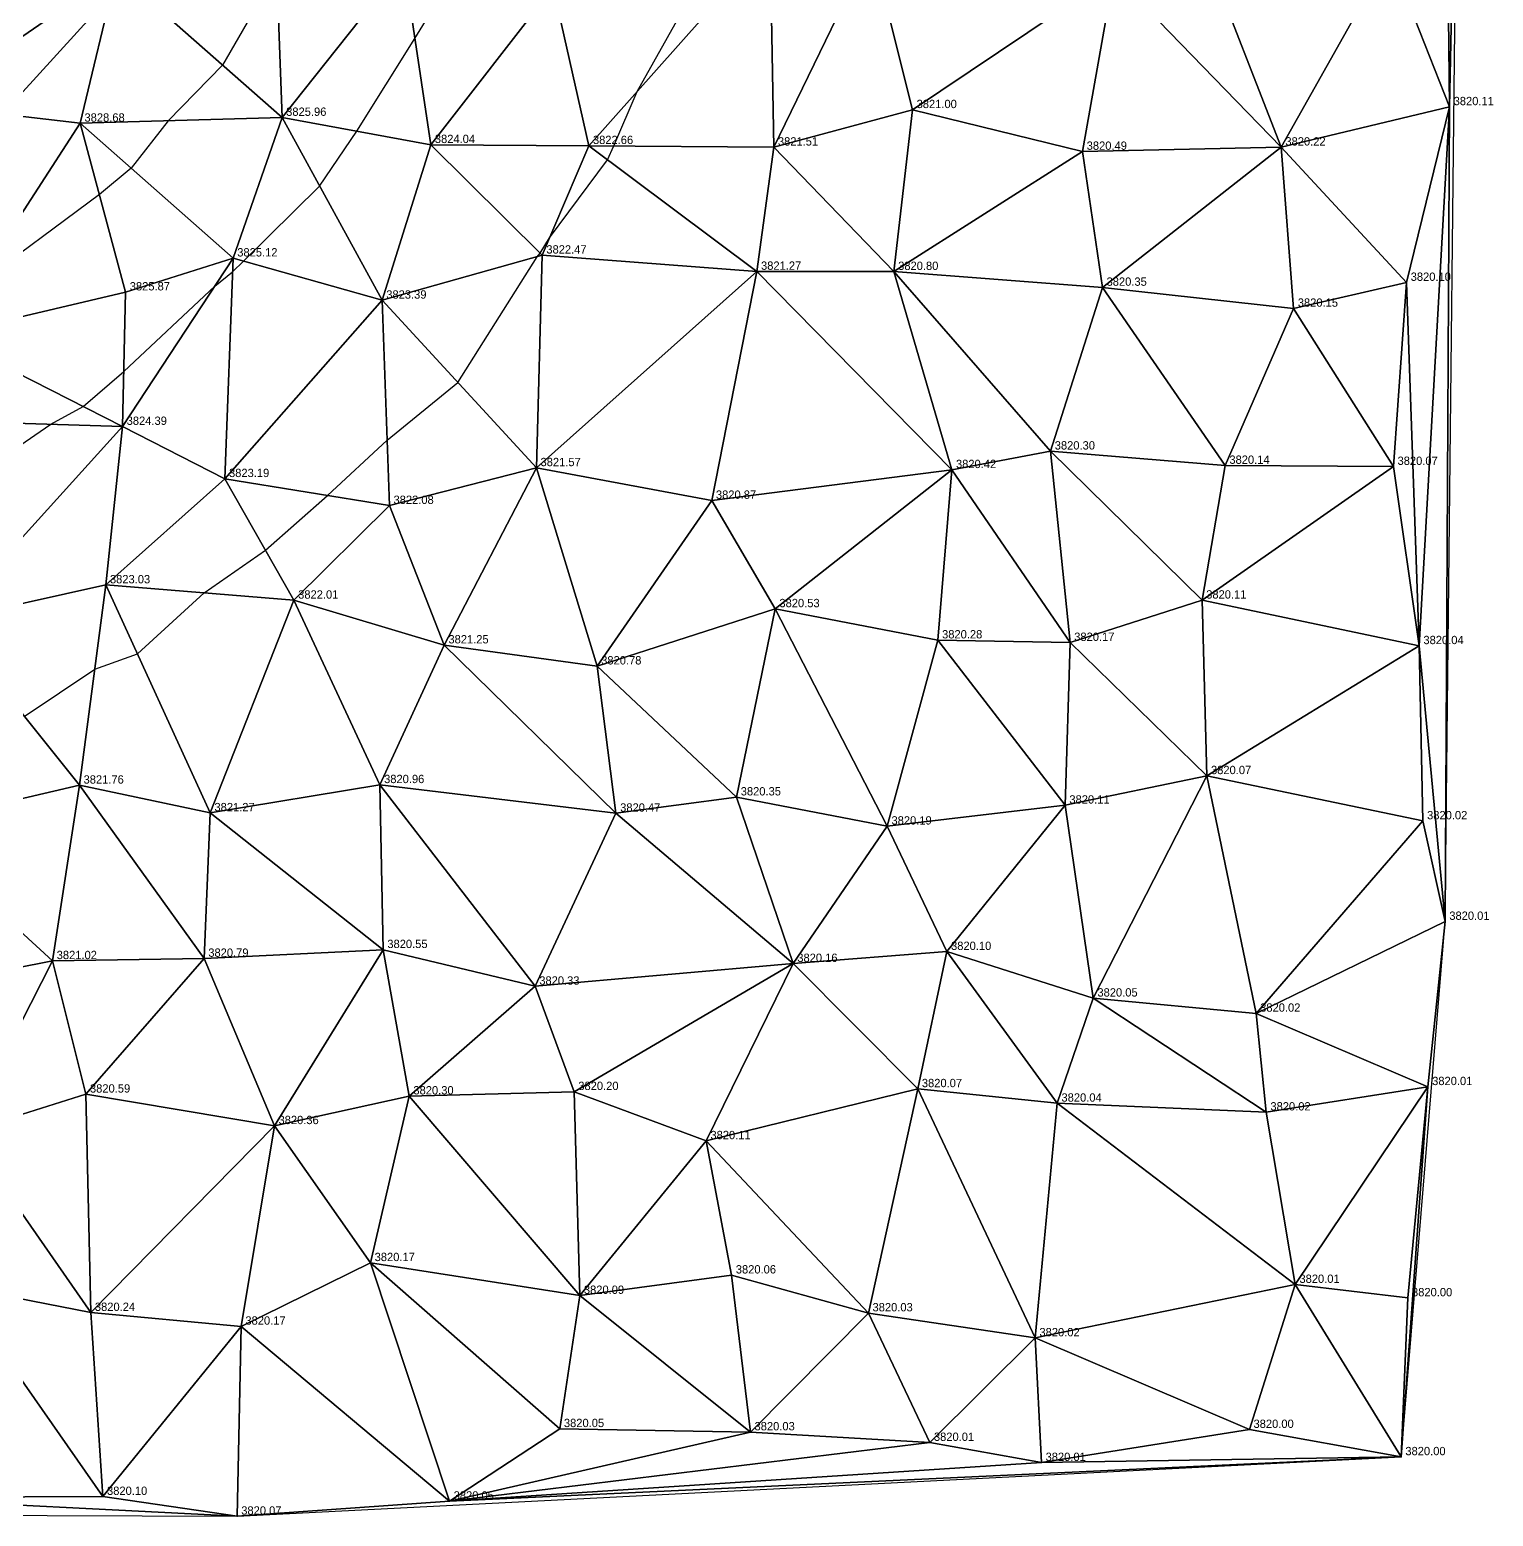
# Model space of a CAD drawing. Header units: metres. Extents: x 389994 to 390511, y 8247994 to 8248506.
# Drawn here: x 390333.5 to 390509.4, y 8247994 to 8248172.7 of the extents above; entities that cross this region are included whole.
import ezdxf

# ---------------------------------------------------------------- set-up
doc = ezdxf.new("R2010")
doc.units = ezdxf.units.M
for name, color, linetype in [('CURVAS_MAYORES', 30, 'Continuous'), ('CURVAS_MENORES', 33, 'Continuous'), ('PUNTOS', 7, 'Continuous'), ('TIN', 8, 'Continuous')]:
    doc.layers.add(name, color=color, linetype=linetype)

msp = doc.modelspace()

# ---------------------------------------------------------------- linework, layer by layer
at = {"layer": 'CURVAS_MAYORES', "elevation": 3825}
msp.add_lwpolyline([(390319.18, 8248113.72), (390336.05, 8248125.27), (390339.94, 8248127.4), (390344.82, 8248131.62), (390355.74, 8248141.87), (390357.89, 8248143.58), (390359.21, 8248144.89), (390368.34, 8248153.9), (390372.81, 8248160.5), (390379.81, 8248171.64), (390384.69, 8248179.6)], dxfattribs=at)
at = {"layer": 'CURVAS_MENORES'}
for points, elevation in [([(390330.24, 8248162.55), (390343.28, 8248176.94), (390345.02, 8248178.73), (390345.56, 8248179.67), (390346.53, 8248181.45), (390355.99, 8248195.31), (390363.57, 8248216.27), (390364.13, 8248217.42), (390364.42, 8248219.02), (390368.19, 8248235.77), (390368.71, 8248248.13), (390368.47, 8248260.39), (390367.28, 8248269.35), (390364.58, 8248281.61), (390363.2, 8248287.14), (390359.28, 8248295.76), (390357.72, 8248299.72), (390350.85, 8248313.12), (390347.14, 8248318.01), (390342.26, 8248326.1), (390335.65, 8248332.26), (390326.47, 8248340.19)], 3830), ([(390332.85, 8248090.17), (390341.32, 8248095.84), (390346.45, 8248097.67), (390354.49, 8248105), (390361.85, 8248110.13), (390369.29, 8248116.71), (390376.45, 8248123.38), (390384.95, 8248130.31), (390394.49, 8248145.41), (390394.85, 8248145.83), (390395.98, 8248147.66), (390402.95, 8248157.07), (390403.71, 8248158.73), (390406.5, 8248165.28), (390415.8, 8248181.85)], 3822.5), ([(390363.04, 8248179.5), (390356.67, 8248168.45), (390350.14, 8248161.75), (390345.69, 8248156.06), (390341.88, 8248152.9), (390326.76, 8248141.67)], 3827.5)]:
    msp.add_lwpolyline(points, dxfattribs=dict(at, elevation=elevation))
at = {"layer": 'PUNTOS'}
for p in [(390439.6, 8248163.07, 3821), (390504.14, 8248163.42, 3820.11), (390339.59, 8248161.44, 3828.68), (390363.83, 8248162.14, 3825.96), (390381.7, 8248158.87, 3824.04), (390400.7, 8248158.75, 3822.66), (390422.93, 8248158.57, 3821.51), (390460.04, 8248158.06, 3820.49), (390483.92, 8248158.57, 3820.22), (390357.95, 8248145.24, 3825.12), (390395.1, 8248145.59, 3822.47), (390420.9, 8248143.64, 3821.27), (390437.38, 8248143.62, 3820.8), (390462.43, 8248141.72, 3820.35), (390498.98, 8248142.31, 3820.1), (390345.03, 8248141.16, 3825.87), (390375.86, 8248140.17, 3823.39), (390485.41, 8248139.2, 3820.15), (390344.66, 8248125, 3824.39), (390456.2, 8248122.04, 3820.3), (390477.19, 8248120.32, 3820.14), (390497.4, 8248120.19, 3820.07), (390356.96, 8248118.73, 3823.19), (390394.4, 8248120.04, 3821.57), (390444.33, 8248119.81, 3820.42), (390376.73, 8248115.5, 3822.08), (390415.48, 8248116.12, 3820.87), (390342.65, 8248105.96, 3823.03), (390365.27, 8248104.12, 3822.01), (390474.4, 8248104.13, 3820.11), (390423.11, 8248103.09, 3820.53), (390383.33, 8248098.74, 3821.25), (390442.66, 8248099.34, 3820.28), (390458.54, 8248099.04, 3820.17), (390500.51, 8248098.65, 3820.04), (390401.69, 8248096.21, 3820.78), (390474.98, 8248083.03, 3820.07), (390339.48, 8248081.89, 3821.76), (390375.6, 8248081.95, 3820.96), (390418.46, 8248080.47, 3820.35), (390457.96, 8248079.49, 3820.11), (390355.21, 8248078.57, 3821.27), (390403.97, 8248078.52, 3820.47), (390500.95, 8248077.6, 3820.02), (390436.58, 8248076.97, 3820.19), (390503.62, 8248065.52, 3820.01), (390375.99, 8248062.13, 3820.55), (390443.74, 8248061.9, 3820.1), (390336.25, 8248060.8, 3821.02), (390354.47, 8248061.08, 3820.79), (390425.26, 8248060.46, 3820.16), (390394.25, 8248057.73, 3820.33), (390461.33, 8248056.3, 3820.05), (390480.89, 8248054.48, 3820.02), (390398.94, 8248045.07, 3820.2), (390440.23, 8248045.41, 3820.07), (390501.56, 8248045.66, 3820.01), (390340.25, 8248044.76, 3820.59), (390379.12, 8248044.54, 3820.3), (390457.01, 8248043.67, 3820.04), (390482.12, 8248042.61, 3820.02), (390362.91, 8248040.97, 3820.36), (390414.82, 8248039.16, 3820.11), (390374.46, 8248024.51, 3820.17), (390417.87, 8248023.02, 3820.06), (390485.61, 8248021.89, 3820.01), (390399.61, 8248020.57, 3820.09), (390499.14, 8248020.28, 3820), (390340.84, 8248018.52, 3820.24), (390434.3, 8248018.47, 3820.03), (390358.93, 8248016.87, 3820.17), (390454.36, 8248015.47, 3820.02), (390397.21, 8248004.56, 3820.05), (390420.12, 8248004.17, 3820.03), (390480.09, 8248004.46, 3820), (390441.68, 8248002.9, 3820.01), (390455.1, 8248000.49, 3820.01), (390498.34, 8248001.18, 3820), (390342.3, 8247996.41, 3820.1), (390383.96, 8247995.85, 3820.05), (390358.43, 8247994.04, 3820.07)]:
    msp.add_point(p, dxfattribs=at)
at = {"layer": 'TIN'}
for points in [[(390503.62, 8248065.52, 3820.01), (390505.27, 8248217.22, 3820.17), (390504.14, 8248163.42, 3820.11)], [(390504.14, 8248163.42, 3820.11), (390505.27, 8248217.22, 3820.17), (390503.8, 8248195.93, 3820.16)], [(390496.95, 8248181.72, 3820.18), (390504.14, 8248163.42, 3820.11), (390503.8, 8248195.93, 3820.16)], [(390320.64, 8248163.68, 3831.35), (390343.93, 8248179.68, 3830.23), (390319.04, 8248183.94, 3834.7)], [(390400.7, 8248158.75, 3822.66), (390422.48, 8248183.25, 3822.07), (390396.42, 8248177.8, 3823.74)], [(390422.93, 8248158.57, 3821.51), (390422.48, 8248183.25, 3822.07), (390400.7, 8248158.75, 3822.66)], [(390422.48, 8248183.25, 3822.07), (390422.93, 8248158.57, 3821.51), (390434.68, 8248182.79, 3821.47)], [(390422.93, 8248158.57, 3821.51), (390439.6, 8248163.07, 3821), (390434.68, 8248182.79, 3821.47)], [(390439.6, 8248163.07, 3821), (390463.81, 8248179.34, 3820.57), (390434.68, 8248182.79, 3821.47)], [(390463.81, 8248179.34, 3820.57), (390483.92, 8248158.57, 3820.22), (390474.75, 8248182.19, 3820.4)], [(390483.92, 8248158.57, 3820.22), (390496.95, 8248181.72, 3820.18), (390474.75, 8248182.19, 3820.4)], [(390496.95, 8248181.72, 3820.18), (390483.92, 8248158.57, 3820.22), (390504.14, 8248163.42, 3820.11)], [(390339.59, 8248161.44, 3828.68), (390343.93, 8248179.68, 3830.23), (390320.64, 8248163.68, 3831.35)], [(390343.93, 8248179.68, 3830.23), (390339.59, 8248161.44, 3828.68), (390363.83, 8248162.14, 3825.96)], [(390363.21, 8248179.5, 3827.47), (390343.93, 8248179.68, 3830.23), (390363.83, 8248162.14, 3825.96)], [(390378.48, 8248180.55, 3825.67), (390363.21, 8248179.5, 3827.47), (390363.83, 8248162.14, 3825.96)], [(390381.7, 8248158.87, 3824.04), (390378.48, 8248180.55, 3825.67), (390363.83, 8248162.14, 3825.96)], [(390378.48, 8248180.55, 3825.67), (390381.7, 8248158.87, 3824.04), (390396.42, 8248177.8, 3823.74)], [(390463.81, 8248179.34, 3820.57), (390439.6, 8248163.07, 3821), (390460.04, 8248158.06, 3820.49)], [(390483.92, 8248158.57, 3820.22), (390463.81, 8248179.34, 3820.57), (390460.04, 8248158.06, 3820.49)], [(390381.7, 8248158.87, 3824.04), (390400.7, 8248158.75, 3822.66), (390396.42, 8248177.8, 3823.74)], [(390323.08, 8248135.99, 3827.16), (390339.59, 8248161.44, 3828.68), (390320.64, 8248163.68, 3831.35)], [(390439.6, 8248163.07, 3821), (390422.93, 8248158.57, 3821.51), (390437.38, 8248143.62, 3820.8)], [(390439.6, 8248163.07, 3821), (390437.38, 8248143.62, 3820.8), (390460.04, 8248158.06, 3820.49)], [(390483.92, 8248158.57, 3820.22), (390498.98, 8248142.31, 3820.1), (390504.14, 8248163.42, 3820.11)], [(390498.98, 8248142.31, 3820.1), (390500.51, 8248098.65, 3820.04), (390504.14, 8248163.42, 3820.11)], [(390500.51, 8248098.65, 3820.04), (390503.62, 8248065.52, 3820.01), (390504.14, 8248163.42, 3820.11)], [(390339.59, 8248161.44, 3828.68), (390323.08, 8248135.99, 3827.16), (390345.03, 8248141.16, 3825.87)], [(390339.59, 8248161.44, 3828.68), (390357.95, 8248145.24, 3825.12), (390363.83, 8248162.14, 3825.96)], [(390357.95, 8248145.24, 3825.12), (390339.59, 8248161.44, 3828.68), (390345.03, 8248141.16, 3825.87)], [(390363.83, 8248162.14, 3825.96), (390357.95, 8248145.24, 3825.12), (390375.86, 8248140.17, 3823.39)], [(390381.7, 8248158.87, 3824.04), (390363.83, 8248162.14, 3825.96), (390375.86, 8248140.17, 3823.39)], [(390395.1, 8248145.59, 3822.47), (390381.7, 8248158.87, 3824.04), (390375.86, 8248140.17, 3823.39)], [(390381.7, 8248158.87, 3824.04), (390395.1, 8248145.59, 3822.47), (390400.7, 8248158.75, 3822.66)], [(390400.7, 8248158.75, 3822.66), (390395.1, 8248145.59, 3822.47), (390420.9, 8248143.64, 3821.27)], [(390422.93, 8248158.57, 3821.51), (390400.7, 8248158.75, 3822.66), (390420.9, 8248143.64, 3821.27)], [(390437.38, 8248143.62, 3820.8), (390422.93, 8248158.57, 3821.51), (390420.9, 8248143.64, 3821.27)], [(390460.04, 8248158.06, 3820.49), (390437.38, 8248143.62, 3820.8), (390462.43, 8248141.72, 3820.35)], [(390483.92, 8248158.57, 3820.22), (390460.04, 8248158.06, 3820.49), (390462.43, 8248141.72, 3820.35)], [(390485.41, 8248139.2, 3820.15), (390483.92, 8248158.57, 3820.22), (390462.43, 8248141.72, 3820.35)], [(390485.41, 8248139.2, 3820.15), (390498.98, 8248142.31, 3820.1), (390483.92, 8248158.57, 3820.22)], [(390344.66, 8248125, 3824.39), (390357.95, 8248145.24, 3825.12), (390345.03, 8248141.16, 3825.87)], [(390344.66, 8248125, 3824.39), (390356.96, 8248118.73, 3823.19), (390357.95, 8248145.24, 3825.12)], [(390357.95, 8248145.24, 3825.12), (390356.96, 8248118.73, 3823.19), (390375.86, 8248140.17, 3823.39)], [(390394.4, 8248120.04, 3821.57), (390395.1, 8248145.59, 3822.47), (390375.86, 8248140.17, 3823.39)], [(390395.1, 8248145.59, 3822.47), (390394.4, 8248120.04, 3821.57), (390420.9, 8248143.64, 3821.27)], [(390394.4, 8248120.04, 3821.57), (390415.48, 8248116.12, 3820.87), (390420.9, 8248143.64, 3821.27)], [(390415.48, 8248116.12, 3820.87), (390444.33, 8248119.81, 3820.42), (390420.9, 8248143.64, 3821.27)], [(390444.33, 8248119.81, 3820.42), (390437.38, 8248143.62, 3820.8), (390420.9, 8248143.64, 3821.27)], [(390437.38, 8248143.62, 3820.8), (390456.2, 8248122.04, 3820.3), (390462.43, 8248141.72, 3820.35)], [(390456.2, 8248122.04, 3820.3), (390437.38, 8248143.62, 3820.8), (390444.33, 8248119.81, 3820.42)], [(390456.2, 8248122.04, 3820.3), (390477.19, 8248120.32, 3820.14), (390462.43, 8248141.72, 3820.35)], [(390477.19, 8248120.32, 3820.14), (390485.41, 8248139.2, 3820.15), (390462.43, 8248141.72, 3820.35)], [(390498.98, 8248142.31, 3820.1), (390485.41, 8248139.2, 3820.15), (390497.4, 8248120.19, 3820.07)], [(390498.98, 8248142.31, 3820.1), (390497.4, 8248120.19, 3820.07), (390500.51, 8248098.65, 3820.04)], [(390323.08, 8248135.99, 3827.16), (390344.66, 8248125, 3824.39), (390345.03, 8248141.16, 3825.87)], [(390356.96, 8248118.73, 3823.19), (390376.73, 8248115.5, 3822.08), (390375.86, 8248140.17, 3823.39)], [(390376.73, 8248115.5, 3822.08), (390394.4, 8248120.04, 3821.57), (390375.86, 8248140.17, 3823.39)], [(390485.41, 8248139.2, 3820.15), (390477.19, 8248120.32, 3820.14), (390497.4, 8248120.19, 3820.07)], [(390314.68, 8248125.94, 3826.5), (390344.66, 8248125, 3824.39), (390323.08, 8248135.99, 3827.16)], [(390323.59, 8248101.73, 3823.53), (390344.66, 8248125, 3824.39), (390314.68, 8248125.94, 3826.5)], [(390344.66, 8248125, 3824.39), (390323.59, 8248101.73, 3823.53), (390342.65, 8248105.96, 3823.03)], [(390356.96, 8248118.73, 3823.19), (390344.66, 8248125, 3824.39), (390342.65, 8248105.96, 3823.03)], [(390458.54, 8248099.04, 3820.17), (390456.2, 8248122.04, 3820.3), (390444.33, 8248119.81, 3820.42)], [(390456.2, 8248122.04, 3820.3), (390474.4, 8248104.13, 3820.11), (390477.19, 8248120.32, 3820.14)], [(390458.54, 8248099.04, 3820.17), (390474.4, 8248104.13, 3820.11), (390456.2, 8248122.04, 3820.3)], [(390477.19, 8248120.32, 3820.14), (390474.4, 8248104.13, 3820.11), (390497.4, 8248120.19, 3820.07)], [(390497.4, 8248120.19, 3820.07), (390474.4, 8248104.13, 3820.11), (390500.51, 8248098.65, 3820.04)], [(390365.27, 8248104.12, 3822.01), (390356.96, 8248118.73, 3823.19), (390342.65, 8248105.96, 3823.03)], [(390365.27, 8248104.12, 3822.01), (390376.73, 8248115.5, 3822.08), (390356.96, 8248118.73, 3823.19)], [(390376.73, 8248115.5, 3822.08), (390383.33, 8248098.74, 3821.25), (390394.4, 8248120.04, 3821.57)], [(390383.33, 8248098.74, 3821.25), (390401.69, 8248096.21, 3820.78), (390394.4, 8248120.04, 3821.57)], [(390401.69, 8248096.21, 3820.78), (390415.48, 8248116.12, 3820.87), (390394.4, 8248120.04, 3821.57)], [(390415.48, 8248116.12, 3820.87), (390423.11, 8248103.09, 3820.53), (390444.33, 8248119.81, 3820.42)], [(390423.11, 8248103.09, 3820.53), (390442.66, 8248099.34, 3820.28), (390444.33, 8248119.81, 3820.42)], [(390442.66, 8248099.34, 3820.28), (390458.54, 8248099.04, 3820.17), (390444.33, 8248119.81, 3820.42)], [(390376.73, 8248115.5, 3822.08), (390365.27, 8248104.12, 3822.01), (390383.33, 8248098.74, 3821.25)], [(390401.69, 8248096.21, 3820.78), (390423.11, 8248103.09, 3820.53), (390415.48, 8248116.12, 3820.87)], [(390323.59, 8248101.73, 3823.53), (390339.48, 8248081.89, 3821.76), (390342.65, 8248105.96, 3823.03)], [(390339.48, 8248081.89, 3821.76), (390355.21, 8248078.57, 3821.27), (390342.65, 8248105.96, 3823.03)], [(390355.21, 8248078.57, 3821.27), (390365.27, 8248104.12, 3822.01), (390342.65, 8248105.96, 3823.03)], [(390375.6, 8248081.95, 3820.96), (390365.27, 8248104.12, 3822.01), (390355.21, 8248078.57, 3821.27)], [(390365.27, 8248104.12, 3822.01), (390375.6, 8248081.95, 3820.96), (390383.33, 8248098.74, 3821.25)], [(390474.4, 8248104.13, 3820.11), (390458.54, 8248099.04, 3820.17), (390474.98, 8248083.03, 3820.07)], [(390474.4, 8248104.13, 3820.11), (390474.98, 8248083.03, 3820.07), (390500.51, 8248098.65, 3820.04)], [(390401.69, 8248096.21, 3820.78), (390418.46, 8248080.47, 3820.35), (390423.11, 8248103.09, 3820.53)], [(390423.11, 8248103.09, 3820.53), (390418.46, 8248080.47, 3820.35), (390436.58, 8248076.97, 3820.19)], [(390442.66, 8248099.34, 3820.28), (390423.11, 8248103.09, 3820.53), (390436.58, 8248076.97, 3820.19)], [(390323.59, 8248101.73, 3823.53), (390318.55, 8248077.03, 3822.01), (390339.48, 8248081.89, 3821.76)], [(390375.6, 8248081.95, 3820.96), (390403.97, 8248078.52, 3820.47), (390383.33, 8248098.74, 3821.25)], [(390403.97, 8248078.52, 3820.47), (390401.69, 8248096.21, 3820.78), (390383.33, 8248098.74, 3821.25)], [(390457.96, 8248079.49, 3820.11), (390442.66, 8248099.34, 3820.28), (390436.58, 8248076.97, 3820.19)], [(390457.96, 8248079.49, 3820.11), (390458.54, 8248099.04, 3820.17), (390442.66, 8248099.34, 3820.28)], [(390458.54, 8248099.04, 3820.17), (390457.96, 8248079.49, 3820.11), (390474.98, 8248083.03, 3820.07)], [(390474.98, 8248083.03, 3820.07), (390500.95, 8248077.6, 3820.02), (390500.51, 8248098.65, 3820.04)], [(390500.95, 8248077.6, 3820.02), (390503.62, 8248065.52, 3820.01), (390500.51, 8248098.65, 3820.04)], [(390401.69, 8248096.21, 3820.78), (390403.97, 8248078.52, 3820.47), (390418.46, 8248080.47, 3820.35)], [(390457.96, 8248079.49, 3820.11), (390461.33, 8248056.3, 3820.05), (390474.98, 8248083.03, 3820.07)], [(390461.33, 8248056.3, 3820.05), (390480.89, 8248054.48, 3820.02), (390474.98, 8248083.03, 3820.07)], [(390480.89, 8248054.48, 3820.02), (390500.95, 8248077.6, 3820.02), (390474.98, 8248083.03, 3820.07)], [(390318.55, 8248077.03, 3822.01), (390336.25, 8248060.8, 3821.02), (390339.48, 8248081.89, 3821.76)], [(390339.48, 8248081.89, 3821.76), (390336.25, 8248060.8, 3821.02), (390354.47, 8248061.08, 3820.79)], [(390355.21, 8248078.57, 3821.27), (390339.48, 8248081.89, 3821.76), (390354.47, 8248061.08, 3820.79)], [(390375.6, 8248081.95, 3820.96), (390355.21, 8248078.57, 3821.27), (390375.99, 8248062.13, 3820.55)], [(390394.25, 8248057.73, 3820.33), (390375.6, 8248081.95, 3820.96), (390375.99, 8248062.13, 3820.55)], [(390375.6, 8248081.95, 3820.96), (390394.25, 8248057.73, 3820.33), (390403.97, 8248078.52, 3820.47)], [(390403.97, 8248078.52, 3820.47), (390425.26, 8248060.46, 3820.16), (390418.46, 8248080.47, 3820.35)], [(390418.46, 8248080.47, 3820.35), (390425.26, 8248060.46, 3820.16), (390436.58, 8248076.97, 3820.19)], [(390443.74, 8248061.9, 3820.1), (390457.96, 8248079.49, 3820.11), (390436.58, 8248076.97, 3820.19)], [(390461.33, 8248056.3, 3820.05), (390457.96, 8248079.49, 3820.11), (390443.74, 8248061.9, 3820.1)], [(390375.99, 8248062.13, 3820.55), (390355.21, 8248078.57, 3821.27), (390354.47, 8248061.08, 3820.79)], [(390403.97, 8248078.52, 3820.47), (390394.25, 8248057.73, 3820.33), (390425.26, 8248060.46, 3820.16)], [(390500.95, 8248077.6, 3820.02), (390480.89, 8248054.48, 3820.02), (390503.62, 8248065.52, 3820.01)], [(390336.25, 8248060.8, 3821.02), (390318.55, 8248077.03, 3822.01), (390317.03, 8248056.98, 3821.15)], [(390425.26, 8248060.46, 3820.16), (390443.74, 8248061.9, 3820.1), (390436.58, 8248076.97, 3820.19)], [(390480.89, 8248054.48, 3820.02), (390501.56, 8248045.66, 3820.01), (390503.62, 8248065.52, 3820.01)], [(390503.62, 8248065.52, 3820.01), (390501.56, 8248045.66, 3820.01), (390498.34, 8248001.18, 3820)], [(390362.91, 8248040.97, 3820.36), (390375.99, 8248062.13, 3820.55), (390354.47, 8248061.08, 3820.79)], [(390379.12, 8248044.54, 3820.3), (390375.99, 8248062.13, 3820.55), (390362.91, 8248040.97, 3820.36)], [(390379.12, 8248044.54, 3820.3), (390394.25, 8248057.73, 3820.33), (390375.99, 8248062.13, 3820.55)], [(390443.74, 8248061.9, 3820.1), (390425.26, 8248060.46, 3820.16), (390440.23, 8248045.41, 3820.07)], [(390443.74, 8248061.9, 3820.1), (390440.23, 8248045.41, 3820.07), (390457.01, 8248043.67, 3820.04)], [(390461.33, 8248056.3, 3820.05), (390443.74, 8248061.9, 3820.1), (390457.01, 8248043.67, 3820.04)], [(390336.25, 8248060.8, 3821.02), (390317.03, 8248056.98, 3821.15), (390325.76, 8248040.19, 3820.61)], [(390340.25, 8248044.76, 3820.59), (390336.25, 8248060.8, 3821.02), (390325.76, 8248040.19, 3820.61)], [(390336.25, 8248060.8, 3821.02), (390340.25, 8248044.76, 3820.59), (390354.47, 8248061.08, 3820.79)], [(390340.25, 8248044.76, 3820.59), (390362.91, 8248040.97, 3820.36), (390354.47, 8248061.08, 3820.79)], [(390425.26, 8248060.46, 3820.16), (390394.25, 8248057.73, 3820.33), (390398.94, 8248045.07, 3820.2)], [(390414.82, 8248039.16, 3820.11), (390425.26, 8248060.46, 3820.16), (390398.94, 8248045.07, 3820.2)], [(390425.26, 8248060.46, 3820.16), (390414.82, 8248039.16, 3820.11), (390440.23, 8248045.41, 3820.07)], [(390394.25, 8248057.73, 3820.33), (390379.12, 8248044.54, 3820.3), (390398.94, 8248045.07, 3820.2)], [(390482.12, 8248042.61, 3820.02), (390461.33, 8248056.3, 3820.05), (390457.01, 8248043.67, 3820.04)], [(390482.12, 8248042.61, 3820.02), (390480.89, 8248054.48, 3820.02), (390461.33, 8248056.3, 3820.05)], [(390482.12, 8248042.61, 3820.02), (390501.56, 8248045.66, 3820.01), (390480.89, 8248054.48, 3820.02)], [(390379.12, 8248044.54, 3820.3), (390399.61, 8248020.57, 3820.09), (390398.94, 8248045.07, 3820.2)], [(390399.61, 8248020.57, 3820.09), (390414.82, 8248039.16, 3820.11), (390398.94, 8248045.07, 3820.2)], [(390414.82, 8248039.16, 3820.11), (390434.3, 8248018.47, 3820.03), (390440.23, 8248045.41, 3820.07)], [(390434.3, 8248018.47, 3820.03), (390454.36, 8248015.47, 3820.02), (390440.23, 8248045.41, 3820.07)], [(390440.23, 8248045.41, 3820.07), (390454.36, 8248015.47, 3820.02), (390457.01, 8248043.67, 3820.04)], [(390501.56, 8248045.66, 3820.01), (390482.12, 8248042.61, 3820.02), (390485.61, 8248021.89, 3820.01)], [(390499.14, 8248020.28, 3820), (390501.56, 8248045.66, 3820.01), (390485.61, 8248021.89, 3820.01)], [(390501.56, 8248045.66, 3820.01), (390499.14, 8248020.28, 3820), (390498.34, 8248001.18, 3820)], [(390340.25, 8248044.76, 3820.59), (390325.76, 8248040.19, 3820.61), (390340.84, 8248018.52, 3820.24)], [(390362.91, 8248040.97, 3820.36), (390340.25, 8248044.76, 3820.59), (390340.84, 8248018.52, 3820.24)], [(390374.46, 8248024.51, 3820.17), (390379.12, 8248044.54, 3820.3), (390362.91, 8248040.97, 3820.36)], [(390379.12, 8248044.54, 3820.3), (390374.46, 8248024.51, 3820.17), (390399.61, 8248020.57, 3820.09)], [(390454.36, 8248015.47, 3820.02), (390485.61, 8248021.89, 3820.01), (390457.01, 8248043.67, 3820.04)], [(390485.61, 8248021.89, 3820.01), (390482.12, 8248042.61, 3820.02), (390457.01, 8248043.67, 3820.04)], [(390325.76, 8248040.19, 3820.61), (390324.61, 8248021.7, 3820.33), (390340.84, 8248018.52, 3820.24)], [(390358.93, 8248016.87, 3820.17), (390362.91, 8248040.97, 3820.36), (390340.84, 8248018.52, 3820.24)], [(390358.93, 8248016.87, 3820.17), (390374.46, 8248024.51, 3820.17), (390362.91, 8248040.97, 3820.36)], [(390414.82, 8248039.16, 3820.11), (390399.61, 8248020.57, 3820.09), (390417.87, 8248023.02, 3820.06)], [(390434.3, 8248018.47, 3820.03), (390414.82, 8248039.16, 3820.11), (390417.87, 8248023.02, 3820.06)], [(390374.46, 8248024.51, 3820.17), (390358.93, 8248016.87, 3820.17), (390383.96, 8247995.85, 3820.05)], [(390397.21, 8248004.56, 3820.05), (390374.46, 8248024.51, 3820.17), (390383.96, 8247995.85, 3820.05)], [(390374.46, 8248024.51, 3820.17), (390397.21, 8248004.56, 3820.05), (390399.61, 8248020.57, 3820.09)], [(390417.87, 8248023.02, 3820.06), (390399.61, 8248020.57, 3820.09), (390420.12, 8248004.17, 3820.03)], [(390434.3, 8248018.47, 3820.03), (390417.87, 8248023.02, 3820.06), (390420.12, 8248004.17, 3820.03)], [(390485.61, 8248021.89, 3820.01), (390454.36, 8248015.47, 3820.02), (390480.09, 8248004.46, 3820)], [(390485.61, 8248021.89, 3820.01), (390480.09, 8248004.46, 3820), (390498.34, 8248001.18, 3820)], [(390499.14, 8248020.28, 3820), (390485.61, 8248021.89, 3820.01), (390498.34, 8248001.18, 3820)], [(390342.3, 8247996.41, 3820.1), (390324.61, 8248021.7, 3820.33), (390314.14, 8247996.31, 3820.14)], [(390324.61, 8248021.7, 3820.33), (390342.3, 8247996.41, 3820.1), (390340.84, 8248018.52, 3820.24)], [(390399.61, 8248020.57, 3820.09), (390397.21, 8248004.56, 3820.05), (390420.12, 8248004.17, 3820.03)], [(390342.3, 8247996.41, 3820.1), (390358.93, 8248016.87, 3820.17), (390340.84, 8248018.52, 3820.24)], [(390441.68, 8248002.9, 3820.01), (390434.3, 8248018.47, 3820.03), (390420.12, 8248004.17, 3820.03)], [(390441.68, 8248002.9, 3820.01), (390454.36, 8248015.47, 3820.02), (390434.3, 8248018.47, 3820.03)], [(390358.93, 8248016.87, 3820.17), (390342.3, 8247996.41, 3820.1), (390358.43, 8247994.04, 3820.07)], [(390383.96, 8247995.85, 3820.05), (390358.93, 8248016.87, 3820.17), (390358.43, 8247994.04, 3820.07)], [(390454.36, 8248015.47, 3820.02), (390441.68, 8248002.9, 3820.01), (390455.1, 8248000.49, 3820.01)], [(390480.09, 8248004.46, 3820), (390454.36, 8248015.47, 3820.02), (390455.1, 8248000.49, 3820.01)], [(390397.21, 8248004.56, 3820.05), (390383.96, 8247995.85, 3820.05), (390420.12, 8248004.17, 3820.03)], [(390383.96, 8247995.85, 3820.05), (390441.68, 8248002.9, 3820.01), (390420.12, 8248004.17, 3820.03)], [(390480.09, 8248004.46, 3820), (390455.1, 8248000.49, 3820.01), (390498.34, 8248001.18, 3820)], [(390455.1, 8248000.49, 3820.01), (390441.68, 8248002.9, 3820.01), (390383.96, 8247995.85, 3820.05)], [(390498.34, 8248001.18, 3820), (390383.96, 8247995.85, 3820.05), (390358.43, 8247994.04, 3820.07)], [(390455.1, 8248000.49, 3820.01), (390383.96, 8247995.85, 3820.05), (390498.34, 8248001.18, 3820)], [(390314.14, 8247996.31, 3820.14), (390221.35, 8247994.53, 3820.17), (390358.43, 8247994.04, 3820.07)], [(390342.3, 8247996.41, 3820.1), (390314.14, 8247996.31, 3820.14), (390358.43, 8247994.04, 3820.07)]]:
    msp.add_3dface(points, dxfattribs=at)

# ---------------------------------------------------------------- texts
at = {"layer": 'PUNTOS'}
for s, p in [('3825.96', (390364.33, 8248162.34)), ('3821.00', (390440.1, 8248163.27)), ('3820.11', (390504.64, 8248163.62)), ('3828.68', (390340.09, 8248161.64)), ('3824.04', (390382.2, 8248159.07)), ('3822.66', (390401.2, 8248158.95)), ('3821.51', (390423.43, 8248158.77)), ('3820.22', (390484.42, 8248158.77)), ('3820.49', (390460.54, 8248158.26)), ('3825.12', (390358.45, 8248145.44)), ('3822.47', (390395.6, 8248145.79)), ('3821.27', (390421.4, 8248143.84)), ('3820.80', (390437.88, 8248143.82)), ('3820.10', (390499.48, 8248142.51)), ('3825.87', (390345.53, 8248141.36)), ('3820.35', (390462.93, 8248141.92)), ('3823.39', (390376.36, 8248140.37)), ('3820.15', (390485.91, 8248139.4)), ('3824.39', (390345.16, 8248125.2)), ('3820.30', (390456.7, 8248122.24)), ('3821.57', (390394.9, 8248120.24)), ('3820.42', (390444.83, 8248120.01)), ('3820.14', (390477.69, 8248120.52)), ('3820.07', (390497.9, 8248120.39)), ('3823.19', (390357.46, 8248118.93)), ('3822.08', (390377.23, 8248115.7)), ('3820.87', (390415.98, 8248116.32)), ('3823.03', (390343.15, 8248106.16)), ('3822.01', (390365.77, 8248104.32)), ('3820.53', (390423.61, 8248103.29)), ('3820.11', (390474.9, 8248104.33)), ('3820.28', (390443.16, 8248099.54)), ('3821.25', (390383.83, 8248098.94)), ('3820.17', (390459.04, 8248099.24)), ('3820.04', (390501.01, 8248098.85)), ('3820.78', (390402.19, 8248096.41)), ('3821.76', (390339.98, 8248082.09)), ('3820.96', (390376.1, 8248082.15)), ('3820.07', (390475.48, 8248083.23)), ('3820.35', (390418.96, 8248080.67)), ('3821.27', (390355.71, 8248078.77)), ('3820.47', (390404.47, 8248078.72)), ('3820.11', (390458.46, 8248079.69)), ('3820.19', (390437.08, 8248077.17)), ('3820.02', (390501.45, 8248077.8)), ('3820.01', (390504.12, 8248065.72)), ('3820.55', (390376.49, 8248062.33)), ('3820.10', (390444.24, 8248062.1)), ('3821.02', (390336.75, 8248061)), ('3820.79', (390354.97, 8248061.28)), ('3820.16', (390425.76, 8248060.66)), ('3820.33', (390394.75, 8248057.93)), ('3820.05', (390461.83, 8248056.5)), ('3820.02', (390481.39, 8248054.68)), ('3820.01', (390502.06, 8248045.86)), ('3820.59', (390340.75, 8248044.96)), ('3820.30', (390379.62, 8248044.74)), ('3820.20', (390399.44, 8248045.27)), ('3820.07', (390440.73, 8248045.61)), ('3820.04', (390457.51, 8248043.87)), ('3820.02', (390482.62, 8248042.81)), ('3820.36', (390363.41, 8248041.17)), ('3820.11', (390415.32, 8248039.36)), ('3820.17', (390374.96, 8248024.71)), ('3820.06', (390418.37, 8248023.22)), ('3820.01', (390486.11, 8248022.09)), ('3820.09', (390400.11, 8248020.77)), ('3820.00', (390499.64, 8248020.48)), ('3820.24', (390341.34, 8248018.72)), ('3820.03', (390434.8, 8248018.67)), ('3820.17', (390359.43, 8248017.07)), ('3820.02', (390454.86, 8248015.67)), ('3820.05', (390397.71, 8248004.76)), ('3820.03', (390420.62, 8248004.37)), ('3820.01', (390442.18, 8248003.1)), ('3820.00', (390480.59, 8248004.66)), ('3820.00', (390498.84, 8248001.38)), ('3820.01', (390455.6, 8248000.69)), ('3820.10', (390342.8, 8247996.61)), ('3820.05', (390384.46, 8247996.05)), ('3820.07', (390358.93, 8247994.24))]:
    msp.add_text(s, height=1, dxfattribs=at).set_placement(p)

doc.saveas('drawing.dxf')
